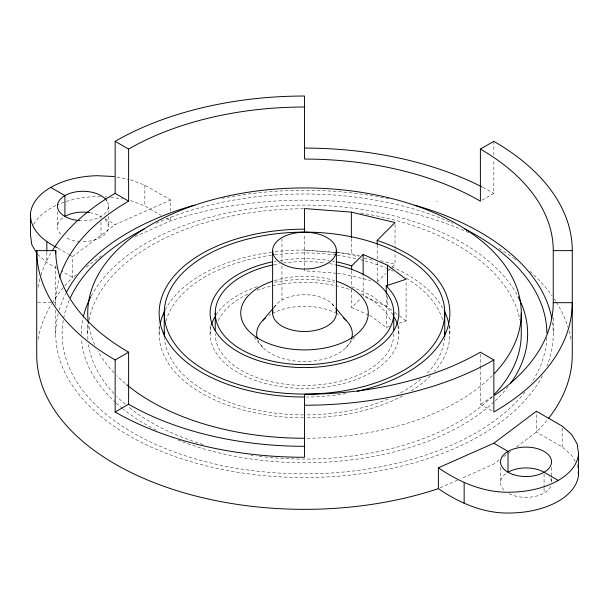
<?xml version="1.0" encoding="UTF-8"?>
<svg xmlns="http://www.w3.org/2000/svg" width="609" height="609" viewBox="0 0 609 609"><rect width="100%" height="100%" fill="white"/><g stroke="black" fill="none" stroke-linecap="round" stroke-linejoin="round"><path stroke-width="0.46" stroke-dasharray="3.04 2.28" d="M273.89 307.423L276.889 303.899M345.912 347.724L354.91 337.142M368.673 315.097L351.682 307.568L360.604 298.638M377.184 282.066L385.779 273.471M388.42 270.822L395.035 264.215L395.035 252.857M52.207 302.939A267.77 154.595 0 0 1 72.6 277.445L72.6 256.625L115.154 224.607L170.611 200.034L170.611 211.392M76.399 274.59L72.6 277.445L61.326 270.936M86.28 267.153L101.475 255.719M499.167 460.061L493.846 464.058L460.914 478.651M503.719 456.628L508.279 453.195M509.04 452.624L510.563 451.482M516.638 446.907L536.4 432.04A267.77 154.595 0 0 0 547.56 419.609M481.978 200.224L493.846 193.373L493.846 159.299M135.084 236.596L170.611 220.861A267.77 154.595 0 0 1 470.118 233.262M440.117 487.862L457.45 480.181M369.518 315.47L371.224 316.223L386.22 327.505L389.676 326.355M399.177 323.181L406.096 320.882L406.096 281.13M37.682 302.688L52.892 302.688M53.843 302.688L55.746 302.688A248.754 143.617 0 0 1 59.438 278.016M100.637 196.692L97.037 196.524A69.548 40.148 0 0 0 57.216 204.959M105.136 196.905L106.933 196.996M110.549 197.164L122.31 198.945M336.48 252.431L304.5 249.994A145.361 83.928 0 0 0 274.24 251.837M337.416 252.499L342.121 252.857L358.731 256.831M304.5 250.208L334.493 252.484M335.43 252.56L351.363 253.77L360.459 255.947M336.48 273.251L304.5 270.822L304.5 233.909M337.416 273.319L342.121 273.677L370.721 280.521M116.89 177.052L128.636 179.381M380.473 260.728L395.035 264.215M364.266 258.155L372.571 260.134M130.448 179.739L144.851 185.159L170.611 200.034M130.448 200.559L144.851 205.987L160.951 215.281M436.524 201.054L437.11 201.313M391.922 310.217L387.453 306.852L363.154 296.088L363.154 275.268M166.584 218.532L170.611 220.861L170.611 216.126M575.277 461.493L571.562 455.235L562.168 446.922L536.4 432.04L536.4 411.22M480.394 366.382L480.394 404.239L492.262 411.09M104.923 218.7L115.154 224.607M58.106 248.259L68.573 254.296M69.38 254.76L72.6 256.625M37.438 254.257L46.832 262.57L56.5 268.15M394.906 312.463L398.636 315.272M399.382 315.827L406.096 320.882M332.111 303.899L335.11 307.423M254.09 337.142L263.088 347.724M577.134 464.629L577.827 469.455M562.168 427.99L562.168 446.922M553.254 317.829L553.254 333.922M551.541 467.506L551.541 476.969M551.541 477.92L551.541 482.648A25.502 14.723 0 0 0 549.341 476.657M544.073 474.129L544.073 487.383M544.073 488.327L544.073 493.062M500.537 467.506L500.537 482.648M493.846 141.318L493.846 155.516M480.394 354.08L480.394 365.438M449.861 325.404L449.861 333.922M398.857 325.404L398.857 333.922M395.035 224.462L395.035 248.122M395.035 249.066L395.035 251.905M387.453 296.438L387.453 306.852M386.22 294.375L386.22 327.505M377.184 245.153L377.184 259.35M377.184 262.19L377.184 281.114M351.682 270.655L351.682 286.74L371.224 295.403L386.22 306.685A94.357 54.475 0 0 1 393.011 315.036M351.682 289.579L351.682 307.568M351.363 238.629L351.363 253.77M281.959 238.561L281.959 262.228M281.959 266.011L281.959 300.085M210.143 325.404L210.143 333.922M159.139 325.404L159.139 333.922M144.851 185.159L144.851 205.987M108.463 206.017L108.463 212.64M108.463 216.423L108.463 226.837M100.987 218.319L100.987 216.423A25.502 14.723 0 0 0 90.467 212.769M100.987 222.102L100.987 237.251M87.734 324.46L87.734 333.922M57.459 211.696L57.459 226.837M55.746 265.775L55.746 305.528M55.746 310.263L55.746 333.922M46.832 252.156L46.832 262.57M444.616 337.584A140.26 80.982 0 0 1 425.973 374.413M420.804 379.186A140.26 80.982 0 0 1 398.225 394.168M388.154 398.925A140.26 80.982 0 0 1 304.5 414.904M303.571 414.896A140.26 80.982 0 0 1 164.384 337.584M166.021 321.057A140.26 80.982 0 0 1 273.647 254.927M274.56 254.806A140.26 80.982 0 0 1 336.267 255.049M337.18 255.171A140.26 80.982 0 0 1 356.79 258.779M360.475 259.67A140.26 80.982 0 0 1 364.106 260.622M365.004 260.865A140.26 80.982 0 0 1 385.52 267.815M386.403 268.181A140.26 80.982 0 0 1 393.292 271.233M406.218 278.168A140.26 80.982 0 0 1 442.979 321.057M393.757 333.922A89.257 51.529 0 0 1 304.5 385.451A89.257 51.529 0 0 1 215.243 333.922M218.281 320.585A89.257 51.529 0 0 1 248.487 293.804M257.158 290.234A89.257 51.529 0 0 1 351.842 290.234M360.513 293.804A89.257 51.529 0 0 1 390.719 320.585M397.837 325.922A94.357 54.475 0 0 1 304.5 388.397A94.357 54.475 0 0 1 211.163 325.922M215.989 315.036A94.357 54.475 0 0 1 257.318 286.74M274.431 282.287A94.357 54.475 0 0 1 334.569 282.287M449.168 325.708A145.361 83.928 0 0 1 434.384 371.612M430.388 375.882A145.361 83.928 0 0 1 410.672 391.244M402.602 395.85A145.361 83.928 0 0 1 304.5 417.843M303.556 417.843A145.361 83.928 0 0 1 159.832 325.708M165.237 309.867A145.361 83.928 0 0 1 273.304 251.951M391.686 266.765A145.361 83.928 0 0 1 443.763 309.867M273.989 264.671A89.257 51.529 0 0 1 279.539 263.621M283.193 263.058A89.257 51.529 0 0 1 325.807 263.058M329.461 263.621A89.257 51.529 0 0 1 335.011 264.671M274.431 261.459A94.357 54.475 0 0 1 276.311 261.109M280.079 260.477A94.357 54.475 0 0 1 328.921 260.477M332.689 261.109A94.357 54.475 0 0 1 334.569 261.459M345.942 393.543A145.361 83.928 0 0 1 306.388 397.015M492.224 375.677A216.766 125.15 0 0 1 306.373 438.244M125.264 383.487A216.766 125.15 0 0 1 116.776 375.677M114.02 372.837A216.766 125.15 0 0 1 97.889 350.959M94.707 344.595A216.766 125.15 0 0 1 88.602 324.293M492.224 396.497A216.766 125.15 0 0 1 263.08 456.765M262.152 456.659A216.766 125.15 0 0 1 256.602 455.981M252.941 455.479A216.766 125.15 0 0 1 251.114 455.22M203.033 444.517A216.766 125.15 0 0 1 128.096 406.652M125.264 404.307A216.766 125.15 0 0 1 116.776 396.497M114.02 393.665A216.766 125.15 0 0 1 88.457 344.176M87.947 339.502A216.766 125.15 0 0 1 88.335 324.605M89.089 319.923A216.766 125.15 0 0 1 303.564 208.773M360.604 213.036A216.766 125.15 0 0 1 519.911 319.923M508.104 386.639A223.145 128.834 0 0 1 494.592 401.392M493.945 402.001A223.145 128.834 0 0 1 181.931 441.578M181.033 441.236A223.145 128.834 0 0 1 177.44 439.827M156.11 430.137A223.145 128.834 0 0 1 123.368 409.164M122.645 408.578A223.145 128.834 0 0 1 116.38 403.211M115.718 402.61A223.145 128.834 0 0 1 81.499 338.574M81.355 333.922A223.145 128.834 0 0 1 83.06 318.043M91.312 295.867A223.145 128.834 0 0 1 304.5 205.088A223.145 128.834 0 0 1 517.688 295.867M546.798 337.553A242.382 139.933 0 0 1 531.611 382.802M524.958 392.074A242.382 139.933 0 0 1 240.646 468.915A242.382 139.933 0 0 1 63.443 319.314M63.618 318.4A242.382 139.933 0 0 1 69.205 300.344M156.079 223.29A242.382 139.933 0 0 1 452.921 223.29M542.406 375.875A248.754 143.617 0 0 1 250.581 474.122A248.754 143.617 0 0 1 58.198 313.802M59.172 310.164A248.754 143.617 0 0 1 65.772 293.561M221.996 198.435A248.754 143.617 0 0 1 385.109 198.054M386.053 198.245A248.754 143.617 0 0 1 388.9 198.823M552.401 322.047A248.754 143.617 0 0 1 547.057 365.788M38.093 339.16A267.77 154.595 0 0 1 51.727 303.724M499.037 248.51A267.77 154.595 0 0 1 513.052 257.774M513.836 258.345A267.77 154.595 0 0 1 516.173 260.058M529.929 271.309A267.77 154.595 0 0 1 552.165 295.966M554.297 299.049A267.77 154.595 0 0 1 555.819 301.379M556.306 302.163A267.77 154.595 0 0 1 568.007 327.261M569.072 330.9A267.77 154.595 0 0 1 570.907 339.16M38.093 287.105A267.77 154.595 0 0 1 39.928 278.846M40.993 275.199A267.77 154.595 0 0 1 51.727 251.669M482.754 187.321A267.77 154.595 0 0 1 493.846 193.373M492.3 396.862A248.754 143.617 0 0 1 480.394 404.239M550.673 486.462A25.502 14.723 0 0 1 508.69 493.442M503.955 490.009A25.502 14.723 0 0 1 506.513 473.185M33.67 224.447A69.548 40.148 0 0 1 56.371 205.347M107.587 202.203A25.502 14.723 0 0 1 81.058 220.702M105.045 219.476A25.502 14.723 0 0 1 104.55 234.671A25.502 14.723 0 0 1 81.058 241.522M80.106 241.468A25.502 14.723 0 0 1 64.927 237.251M60.87 234.199A25.502 14.723 0 0 1 63.427 217.375M274.096 307.568A31.881 18.407 0 0 1 304.5 294.695A31.881 18.407 0 0 1 334.904 307.568M351.393 339.312A47.814 27.603 0 0 1 304.5 361.525A47.814 27.603 0 0 1 257.607 339.312M268.972 315.447A47.814 27.603 0 0 1 270.685 314.404M272.185 313.574A47.814 27.603 0 0 1 335.247 312.775M336.039 313.171A47.814 27.603 0 0 1 340.028 315.447M274.324 280.673A63.755 36.806 0 0 1 334.676 280.673"/><path stroke-width="0.91" d="M263.088 320.121L273.289 308.131M351.682 269.703L351.682 265.92L363.154 254.448L387.453 265.204L406.096 279.234L386.22 285.857A94.357 54.475 0 0 1 346.742 361.815A94.357 54.475 0 0 1 217.763 334.554A94.357 54.475 0 0 1 272.558 261.84M377.184 244.201L377.184 240.418L395.035 222.567L351.363 212.122L304.5 208.56L304.5 232.227M438.389 488.631L438.389 467.803L493.846 443.238L536.4 411.22L562.168 426.094L571.562 434.415L577.134 443.801L578.55 453.697L578.55 474.525A69.548 40.148 0 0 1 511.963 512.968C485.198 514.194 460.084 503.521 438.389 488.631A267.77 154.595 0 0 1 36.73 354.743L36.73 250.634L55.746 250.634A248.754 143.617 0 0 0 128.606 352.185L128.606 404.239L115.154 412.004L115.154 359.949A267.77 154.595 0 0 1 36.73 250.634M115.154 359.949L128.606 352.185M52.207 250.885A267.77 154.595 0 0 1 115.154 193.373L115.154 141.318A267.77 154.595 0 0 1 304.5 96.032L304.5 159.071A248.754 143.617 0 0 1 480.394 201.137L480.394 149.076L493.846 141.318A267.77 154.595 0 0 1 572.27 250.634L572.27 354.743A267.77 154.595 0 0 1 548.755 418.101M480.394 149.076A248.754 143.617 0 0 1 553.254 250.634L572.27 250.634M494.752 395.211A248.754 143.617 0 0 0 553.254 302.688L572.27 302.688A267.77 154.595 0 0 1 493.846 412.004L493.846 359.949L480.394 352.185A248.754 143.617 0 0 1 304.5 394.251L304.5 457.283A267.77 154.595 0 0 1 115.154 412.004M114.18 176.519L97.037 175.704A69.548 40.148 0 0 0 30.45 214.147L30.45 234.967L31.866 244.864L36.974 253.473M438.389 467.803C460.084 482.693 485.198 493.374 511.963 492.141A69.548 40.148 0 0 0 578.55 453.697M115.154 141.318L128.606 149.076A248.754 143.617 0 0 1 304.5 107.017M115.154 193.373L128.606 201.137A248.754 143.617 0 0 0 59.72 277.11M50.76 187.427L64.927 195.603L64.927 216.423A25.502 14.723 0 0 1 89.561 212.617M493.846 443.238L508.013 451.414L508.013 472.241A25.502 14.723 0 0 1 544.073 472.241L558.24 480.417M30.45 214.147C30.176 230.263 44.099 241.301 57.299 247.787M335.711 308.131L345.912 320.121M578.185 471.99L578.55 474.525M553.254 250.634L553.254 302.688M521.266 313.102L521.266 333.922A216.766 125.15 0 0 1 494.302 394.373M464.149 482.686L464.149 503.506M444.76 313.102A140.26 80.982 0 0 1 234.366 383.228A140.26 80.982 0 0 1 234.366 242.968A140.26 80.982 0 0 1 444.76 313.102L444.76 333.922M393.757 313.102L393.757 330.139M387.453 265.204L387.453 286.032M386.22 285.857L386.22 293.431M363.154 254.448L363.154 275.268M351.363 212.122L351.363 237.677M336.381 250.634A31.881 18.407 0 0 1 288.559 266.567A31.881 18.407 0 0 1 288.559 234.693A31.881 18.407 0 0 1 336.381 250.634L336.381 313.102M272.619 250.634L272.619 313.102M215.243 313.102L215.243 330.139M164.24 313.102L164.24 333.922M128.606 149.076L128.606 201.137M55.746 250.634L55.746 253.473M46.832 241.75L46.832 251.213M444.73 332.095A140.26 80.982 0 0 1 444.684 336.663M164.316 336.663A140.26 80.982 0 0 1 164.27 332.095M211.407 325.039A94.357 54.475 0 0 1 214.574 317.418M394.426 317.418A94.357 54.475 0 0 1 397.593 325.039M160.182 323.881A145.361 83.928 0 0 1 164.841 310.643M444.159 310.643A145.361 83.928 0 0 1 448.818 323.881M335.924 264.869A89.257 51.529 0 0 1 375.905 344.016A89.257 51.529 0 0 1 233.095 344.016A89.257 51.529 0 0 1 273.076 264.869M336.442 261.84A94.357 54.475 0 0 1 351.682 265.92M377.184 240.418A145.361 83.928 0 0 1 449.442 319.459A145.361 83.928 0 0 1 357.323 391.282M304.5 397.022A145.361 83.928 0 0 1 159.139 313.102A145.361 83.928 0 0 1 304.5 229.174M88.457 323.356A216.766 125.15 0 0 1 349.909 190.724A216.766 125.15 0 0 1 494.302 373.553M304.5 438.252A216.766 125.15 0 0 1 126.672 384.667M518.099 296.652A223.145 128.834 0 0 1 510.38 383.601M83.266 317.106A223.145 128.834 0 0 1 90.901 296.652M70.378 297.702A242.382 139.933 0 0 1 144.226 228.946M464.774 228.946A242.382 139.933 0 0 1 546.874 333.016M66.175 292.762A248.754 143.617 0 0 1 194.187 205.195M414.813 205.195A248.754 143.617 0 0 1 551.792 318.378M304.5 148.094A267.77 154.595 0 0 1 481.932 186.902M493.846 359.949A267.77 154.595 0 0 1 304.5 405.229M304.5 446.306A248.754 143.617 0 0 1 128.606 404.239M80.106 220.648A25.502 14.723 0 0 1 57.482 206.71A25.502 14.723 0 0 1 77.716 191.607A25.502 14.723 0 0 1 106.765 200.742M257.325 338.421A47.814 27.603 0 0 1 265.813 317.7M343.187 317.7A47.814 27.603 0 0 1 351.675 338.421M336.107 310.697A31.881 18.407 0 0 1 304.5 331.502A31.881 18.407 0 0 1 272.893 310.697M336.381 281.221A63.755 36.806 0 0 1 353.342 336.762A63.755 36.806 0 0 1 255.658 336.762A63.755 36.806 0 0 1 272.619 281.221M513.288 474.578A25.502 14.723 0 0 0 551.541 461.828A25.502 14.723 0 0 0 513.288 449.077A25.502 14.723 0 0 0 513.288 474.578"/></g></svg>
